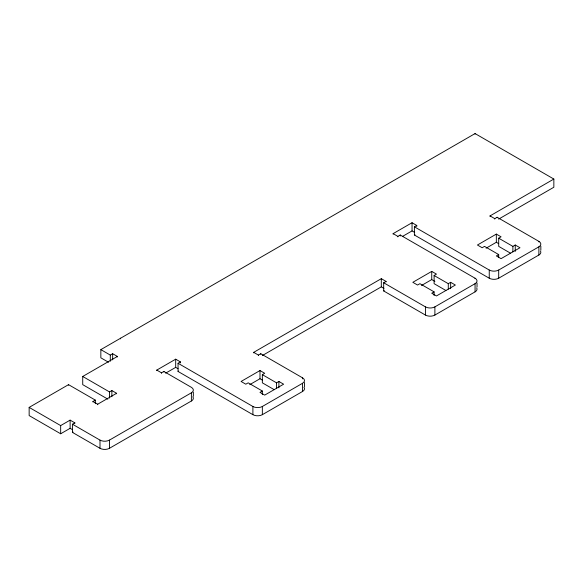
<?xml version="1.0" encoding="UTF-8"?>
<svg xmlns="http://www.w3.org/2000/svg" width="583" height="583" viewBox="0 0 583 583"><rect width="100%" height="100%" fill="white"/><g stroke="black" fill="none" stroke-linecap="round" stroke-linejoin="round"><path stroke-width="0.87" d="M108.525 362.247L100.844 357.816L100.844 349.625L475.065 133.573L553.85 179.054L553.85 187.245L498.676 219.099M100.844 349.625L110.296 355.083L112.657 353.721L117.387 356.446L117.387 356.964M72.481 429.678L70.12 428.316L60.661 433.774L29.15 415.584L29.15 407.393L68.539 384.649L95.328 400.113L95.328 403.698M107.833 399.151L82.72 384.649L82.72 376.465L117.387 356.446M92.967 401.993L92.967 401.483L95.328 400.113M82.72 376.465L109.509 391.929L111.87 390.566L116.6 393.292L116.6 393.802M29.15 407.393L60.661 425.59L70.12 420.132L74.843 422.857L74.843 423.367M92.967 401.483L97.689 404.208L116.6 393.292M156.776 370.606L156.776 370.096L175.687 359.179L180.417 361.912L180.417 362.932M393.131 234.155L393.131 233.637L412.043 222.721L416.765 225.453L416.765 226.474M192.82 396.761A6.683 3.862 0 0 1 191.384 400.995L109.451 448.298A6.683 3.862 0 0 1 99.999 448.298L72.481 432.411L72.481 424.22L74.843 422.857M156.776 370.096L161.506 372.821L163.867 371.458L191.443 387.374A6.683 3.862 0 0 1 191.384 392.804L191.384 400.995M303.94 387.214A6.683 3.862 0 0 1 302.533 391.477L262.35 414.673A6.683 3.862 0 0 1 252.898 414.673L178.055 371.458L178.055 363.275L180.417 361.912M393.131 233.637L397.861 236.37L400.222 235.007L475.065 278.215A6.683 3.862 0 0 1 475.065 283.673L475.065 291.864L434.889 315.06A6.683 3.862 0 0 1 425.43 315.06L383.68 290.953L383.68 282.762L386.041 281.4L386.041 281.91M540.521 251.12A6.683 3.862 0 0 1 538.881 255.019L498.698 278.215A6.683 3.862 0 0 1 489.246 278.215L414.404 235.007L414.404 226.816L416.765 225.453M165.645 373.164L175.687 367.37L178.055 368.733M402.583 236.37L412.043 230.912L414.695 232.449M72.481 432.411L73.072 432.069M178.055 371.458L178.646 371.116M414.404 235.007L414.994 234.665M253.685 352.868L253.685 352.358L381.311 278.674L386.041 281.4M490.033 216.41L490.033 215.899L553.85 179.054M72.481 424.22L99.999 440.107A6.683 3.862 0 0 0 109.451 440.107L191.384 392.804M253.685 352.358L258.415 355.083L260.776 353.721L302.533 377.828A6.683 3.862 0 0 1 302.533 383.286L302.533 391.477M490.033 215.899L494.763 218.632L497.124 217.262L538.881 241.369A6.683 3.862 0 0 1 538.881 246.828L538.881 255.019M262.35 355.543L381.311 286.858L383.971 288.396M383.68 290.953L384.27 290.611M274.17 389.655L262.35 382.834L262.35 374.643L264.711 373.28L259.989 370.548L241.078 381.464L245.807 384.197L248.169 382.834L262.35 391.018L262.35 394.655M445.915 290.494L434.102 283.673L434.102 275.489L436.463 274.119L431.733 271.394L412.83 282.31L417.552 285.036L419.92 283.673L434.102 291.864L434.102 295.501M510.519 253.197L498.698 246.376L498.698 238.192L501.067 236.822L496.337 234.096L477.433 245.013L482.156 247.739L484.517 246.376L498.698 254.56L498.698 257.292M249.743 384.649L259.989 378.739L262.35 380.101M421.494 285.495L431.733 279.578L434.889 281.4M486.098 248.198L496.337 242.28L498.698 243.65M262.35 391.018L259.989 392.381L264.711 395.114L283.622 384.197L278.893 381.464L276.531 382.834L262.35 374.643M434.102 291.864L431.733 293.227L436.463 295.953L455.367 285.036L450.644 282.31L448.283 283.673L434.102 275.489M498.698 254.56L496.337 255.93L501.067 258.655L519.97 247.739L515.248 245.013L512.88 246.376L498.698 238.192M178.055 363.275L252.898 406.482A6.683 3.862 0 0 0 262.35 406.482L302.533 383.286M383.68 282.762L425.43 306.869A6.683 3.862 0 0 0 434.889 306.869L475.065 283.673M414.404 226.816L489.246 270.031A6.683 3.862 0 0 0 498.698 270.031L538.881 246.828M540.842 246.15L540.842 250.245M538.881 241.369L538.881 241.887M515.248 245.013L515.248 251.382M512.88 246.376L512.88 251.834M498.698 270.031L498.698 278.215M497.124 217.262L497.124 217.78M496.337 234.096L496.337 242.28M494.763 218.632L494.763 219.142M489.246 270.031L489.246 278.215M477.025 282.988L477.025 287.084M475.065 133.573L475.065 134.083M475.065 278.215L475.065 278.725M450.644 282.31L450.644 288.68M448.283 283.673L448.283 289.132M434.889 306.869L434.889 315.06M431.733 271.394L431.733 279.578M425.43 306.869L425.43 315.06M412.043 222.721L412.043 230.912M400.222 235.007L400.222 236.028M397.861 236.37L397.861 236.88M381.311 278.674L381.311 286.858M304.486 382.601L304.486 386.697M302.533 377.828L302.533 378.855M278.893 381.464L278.893 387.833M276.531 382.834L276.531 388.293M262.35 406.482L262.35 414.673M260.776 353.721L260.776 354.231M259.989 370.548L259.989 378.739M258.415 355.083L258.415 355.601M252.898 406.482L252.898 414.673M193.345 392.148L193.345 396.243M175.687 359.179L175.687 367.37M163.867 371.458L163.867 371.969M161.506 372.821L161.506 373.339M112.657 353.721L112.657 359.864M111.87 390.566L111.87 396.702M110.296 355.083L110.296 361.227M109.509 391.929L109.509 398.072M109.451 440.107L109.451 448.298M99.999 440.107L99.999 448.298M97.689 404.208L97.689 404.719M70.12 420.132L70.12 428.316M68.539 384.649L68.539 385.159M60.661 425.59L60.661 433.774M476.712 287.958A6.683 3.862 0 0 1 475.065 291.864M120.543 338.257L120.535 338.767L120.543 338.257"/></g></svg>
